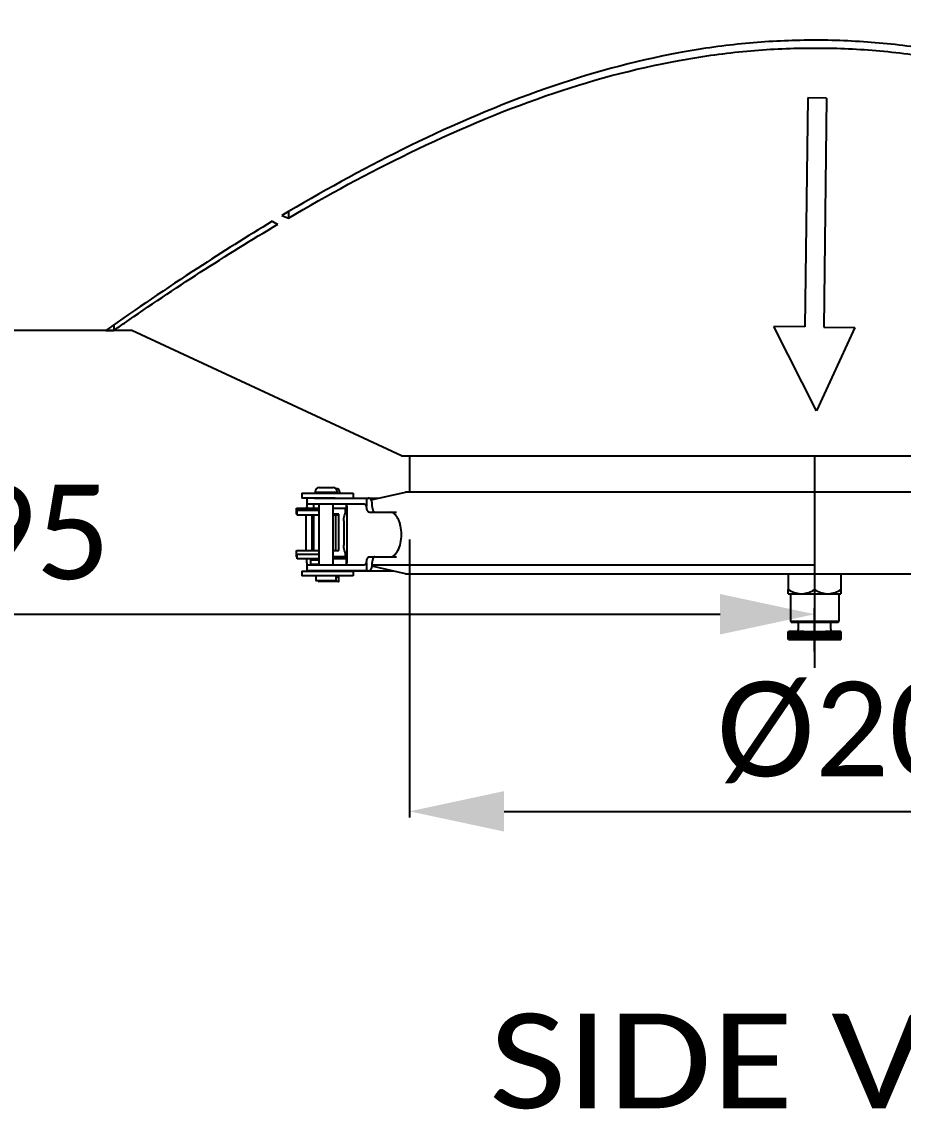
# Model space of a CAD drawing. Header units: millimetres. Extents: x 330 to 5284, y -2489 to 1657.
# Drawn here: x 2031.3 to 2248.9, y 678.4 to 946.9 of the extents above; entities that cross this region are included whole.
import ezdxf
from ezdxf.enums import TextEntityAlignment as Align

# ---------------------------------------------------------------- set-up
doc = ezdxf.new("R2010")
doc.units = ezdxf.units.MM
doc.header["$LTSCALE"] = 154
doc.header["$PDMODE"] = 3
doc.header["$PDSIZE"] = 8
doc.layers.get('0').update_dxf_attribs({"linetype": 'CONTINUOUS'})
doc.layers.get('Defpoints').update_dxf_attribs({"linetype": 'CONTINUOUS'})
doc.layers.add('02___PRT_ALL_AXES', color=7, linetype='CONTINUOUS')
doc.layers.add('03___PRT_ALL_CURVES', color=7, linetype='CONTINUOUS')
doc.styles.get("Standard").update_dxf_attribs({"font": 'calibri.ttf'})
doc.dimstyles.new('DIMSTYLE_3', dxfattribs={"dimtxt": 23.333333, "dimasz": 23.333333, "dimexe": 1.5, "dimexo": 1, "dimgap": 0.875, "dimtad": 1, "dimdsep": 46, "dimtxsty": 'Standard', "dimblk": '_FILLED', "dimblk1": '_FILLED', "dimblk2": '_FILLED', "dimcen": 0.09, "dimazin": 2, "dimtp": 0.01, "dimtm": 0.01, "dimtfac": 1, "dimtofl": 0, "dimtmove": 0, "dimatfit": 3, "dimldrblk": '_FILLED', "dimfxl": 1, "dimtolj": 1, "dimarcsym": 0})

# ---------------------------------------------------------------- blocks, each defined once
blk = doc.blocks.new('_FILLED')
at = {"color": 0, "linetype": 'ByBlock'}
blk.add_solid([(0, 0), (-1, 0.214), (-1, -0.214)], dxfattribs=at)
blk = doc.blocks.new('*D12')
at = {"color": 0, "lineweight": -2}
for p, q in [((1934.6, 994.39), (1934.6, 799.13)), ((1957.93, 800.63), (2203.72, 800.63)), ((2227.05, 791.41), (2227.05, 802.13))]:
    blk.add_line(p, q, dxfattribs=at)
at = {"layer": 'Defpoints', "color": 0}
for p in [(1934.6, 995.39), (2227.05, 800.63), (2227.05, 790.41)]:
    blk.add_point(p, dxfattribs=at)
at = {"color": 0, "linetype": 'ByBlock', "lineweight": -2, "xscale": 23.3333333333, "yscale": 23.3333333333, "zscale": 23.3333333333, "rotation": 180}
blk.add_blockref('_FILLED', (1934.6, 800.63), dxfattribs=at)
at = {"color": 0, "linetype": 'ByBlock', "lineweight": -2, "xscale": 23.3333333333, "yscale": 23.3333333333, "zscale": 23.3333333333}
blk.add_blockref('_FILLED', (2227.05, 800.63), dxfattribs=at)
at = {"color": 0, "insert": (2025.53, 832.61), "char_height": 23.3333, "attachment_point": 2, "line_spacing_factor": 0.9}
blk.add_mtext('\\A1;\\A1;295', dxfattribs=at)
blk = doc.blocks.new('*D21')
at = {"color": 0, "lineweight": -2}
for p, q in [((2127.05, 819.04), (2127.05, 750.47)), ((2327.05, 819.04), (2327.05, 750.47)), ((2150.39, 751.97), (2303.72, 751.97))]:
    blk.add_line(p, q, dxfattribs=at)
at = {"layer": 'Defpoints', "color": 0}
for p in [(2127.05, 820.04), (2327.05, 820.04), (2327.05, 751.97)]:
    blk.add_point(p, dxfattribs=at)
at = {"color": 0, "linetype": 'ByBlock', "lineweight": -2, "xscale": 23.3333333333, "yscale": 23.3333333333, "zscale": 23.3333333333, "rotation": 180}
blk.add_blockref('_FILLED', (2127.05, 751.97), dxfattribs=at)
at = {"color": 0, "linetype": 'ByBlock', "lineweight": -2, "xscale": 23.3333333333, "yscale": 23.3333333333, "zscale": 23.3333333333}
blk.add_blockref('_FILLED', (2327.05, 751.97), dxfattribs=at)
at = {"color": 0, "insert": (2242.61, 783.96), "char_height": 23.333, "attachment_point": 2, "line_spacing_factor": 0.9}
blk.add_mtext('\\A1;%%c200', dxfattribs=at)
blk = doc.blocks.new('ARROW_4_BL3', base_point=(1731.92, 1224.25))
at = {"color": 7, "linetype": 'Continuous'}
for p, q in [((1730.26, 1262.89), (1729.58, 1206.35)), ((1734.93, 1262.84), (1730.26, 1262.89)), ((1734.93, 1262.84), (1734.25, 1206.29)), ((1729.58, 1206.35), (1721.92, 1206.44)), ((1732.41, 1185.6), (1721.92, 1206.44)), ((1741.92, 1206.2), (1732.41, 1185.6)), ((1734.25, 1206.29), (1741.92, 1206.2))]:
    blk.add_line(p, q, dxfattribs=at)

msp = doc.modelspace()

# ---------------------------------------------------------------- linework, layer by layer
for p, q in [((2097.118, 899.978), (2097.118, 898.437)), ((2058.494, 870.703), (1952.604, 870.703)), ((2052.065, 870.712), (2054.037, 870.712)), ((2054.037, 872.093), (2054.037, 870.712)), ((2125.053, 839.703), (2058.494, 870.703)), ((2125.053, 839.703), (2329.053, 839.703)), ((2100.455, 830.498), (2113.09, 830.498)), ((2100.455, 830.498), (2100.455, 829.298)), ((2103.705, 830.898), (2103.705, 830.748)), ((2109.155, 830.698), (2103.755, 830.698)), ((2104.34, 830.698), (2104.34, 830.548)), ((2104.705, 831.898), (2108.205, 831.898)), ((2104.705, 830.498), (2104.705, 830.648)), ((2108.205, 830.498), (2108.205, 830.648)), ((2108.8, 831.698), (2108.84, 831.698)), ((2109.205, 830.898), (2109.205, 830.748)), ((2109.84, 830.698), (2109.84, 830.548)), ((2113.09, 830.498), (2113.09, 829.31)), ((2117.559, 828.901), (2126.031, 830.766)), ((2326.6, 830.766), (2126.031, 830.766)), ((2108.683, 829.298), (2100.455, 829.298)), ((2101.785, 827.81), (2101.785, 829.298)), ((2115.644, 827.81), (2101.785, 827.81)), ((2103.421, 826.822), (2103.421, 827.81)), ((2103.571, 829.31), (2116.832, 829.31)), ((2104.705, 812.81), (2104.705, 827.81)), ((2108.205, 812.81), (2108.205, 827.81)), ((2111.508, 826.822), (2111.508, 827.53)), ((2111.569, 827.31), (2111.569, 813.31)), ((2116.376, 829.31), (2116.376, 827.31)), ((2116.91, 829.298), (2119.364, 829.298)), ((2117.745, 828.31), (2117.745, 827.81)), ((2099.171, 826.822), (2104.705, 826.822)), ((2099.171, 825.322), (2099.171, 826.822)), ((2099.28, 825.322), (2099.171, 825.322)), ((2099.28, 826.298), (2104.705, 826.298)), ((2099.28, 825.098), (2099.28, 826.298)), ((2104.705, 825.098), (2099.28, 825.098)), ((2101.436, 824.709), (2101.436, 816.322)), ((2103.003, 816.322), (2103.003, 825.098)), ((2103.421, 816.322), (2103.421, 825.098)), ((2108.205, 826.822), (2111.569, 826.822)), ((2109.607, 825.322), (2108.205, 825.322)), ((2109.607, 825.098), (2108.205, 825.098)), ((2108.84, 816.322), (2108.84, 825.098)), ((2109.607, 816.322), (2109.607, 825.322)), ((2111.128, 826.822), (2111.128, 825.344)), ((2117.062, 825.81), (2123.844, 825.81)), ((2110.785, 823.711), (2110.785, 817.695)), ((2099.171, 816.322), (2104.705, 816.322)), ((2099.171, 814.822), (2099.171, 816.322)), ((2108.205, 816.322), (2109.607, 816.322)), ((2099.28, 814.822), (2099.171, 814.822)), ((2099.28, 815.498), (2104.705, 815.498)), ((2099.28, 814.298), (2099.28, 815.498)), ((2104.705, 814.298), (2099.28, 814.298)), ((2102.671, 812.948), (2102.671, 814.048)), ((2102.721, 814.098), (2104.705, 814.098)), ((2103.421, 814.148), (2103.421, 814.298)), ((2111.569, 814.822), (2108.205, 814.822)), ((2111.396, 814.298), (2108.205, 814.298)), ((2111.128, 816.061), (2111.128, 814.822)), ((2111.458, 813.93), (2111.451, 814.004)), ((2111.454, 814.004), (2111.454, 814.822)), ((2117.062, 814.81), (2123.844, 814.81)), ((2100.455, 811.298), (2113.074, 811.298)), ((2100.455, 811.298), (2100.455, 810.098)), ((2101.785, 812.81), (2115.644, 812.81)), ((2101.785, 811.31), (2101.785, 812.81)), ((2116.832, 811.31), (2101.785, 811.31)), ((2104.705, 812.898), (2102.721, 812.898)), ((2104.705, 811.298), (2104.705, 811.31)), ((2108.205, 811.298), (2108.205, 811.31)), ((2111.492, 813.282), (2111.491, 813.307)), ((2123.044, 811.298), (2113.09, 811.298)), ((2113.09, 811.298), (2113.09, 810.098)), ((2116.376, 813.31), (2116.376, 811.31)), ((2117.745, 812.81), (2117.745, 812.31)), ((2227.053, 812.703), (2117.745, 812.703)), ((2126.031, 810.641), (2117.745, 812.465)), ((2113.09, 810.098), (2100.455, 810.098)), ((2103.955, 808.948), (2103.955, 810.048)), ((2108.905, 808.898), (2104.005, 808.898)), ((2104.59, 808.748), (2104.59, 808.898)), ((2109.54, 808.698), (2104.64, 808.698)), ((2108.955, 808.948), (2108.955, 810.048)), ((2108.955, 809.898), (2109.54, 809.898)), ((2109.59, 808.748), (2109.59, 809.848)), ((2126.031, 810.641), (2326.594, 810.641)), ((2220.553, 810.641), (2220.553, 806.703)), ((2227.053, 810.641), (2227.053, 806.703)), ((2233.552, 810.641), (2233.552, 806.703)), ((2220.553, 805.703), (2220.553, 806.703)), ((2220.553, 805.703), (2233.552, 805.703)), ((2221.053, 805.703), (2221.053, 798.903)), ((2233.053, 805.703), (2233.053, 798.903)), ((2233.552, 806.703), (2233.552, 805.703))]:
    msp.add_line(p, q)
at = {"color": 0, "linetype": 'Continuous'}
for p, q in [((2221.053, 798.903), (2233.053, 798.903)), ((2221.253, 798.703), (2221.053, 798.903)), ((2221.253, 798.703), (2232.853, 798.703)), ((2223.053, 796.903), (2223.053, 798.703)), ((2231.053, 796.903), (2231.053, 798.703)), ((2232.853, 798.703), (2233.053, 798.903)), ((2220.555, 796.403), (2220.554, 796.403)), ((2220.554, 794.403), (2220.554, 796.403)), ((2222.114, 796.403), (2220.559, 796.403)), ((2220.559, 796.403), (2220.559, 794.403)), ((2220.575, 794.403), (2220.575, 796.403)), ((2220.59, 796.403), (2220.59, 794.403)), ((2220.621, 794.403), (2220.621, 796.403)), ((2220.646, 796.403), (2220.646, 794.403)), ((2220.693, 794.403), (2220.693, 796.403)), ((2220.727, 796.403), (2220.727, 794.403)), ((2220.789, 794.403), (2220.789, 796.403)), ((2220.833, 796.403), (2220.833, 794.403)), ((2220.911, 794.403), (2220.911, 796.403)), ((2220.964, 796.403), (2220.964, 794.403)), ((2221.056, 794.403), (2221.056, 796.403)), ((2221.119, 796.403), (2221.119, 794.403)), ((2221.226, 794.403), (2221.226, 796.403)), ((2221.298, 796.403), (2221.298, 794.403)), ((2221.407, 794.403), (2221.407, 796.403)), ((2221.418, 794.403), (2221.418, 796.403)), ((2221.499, 796.403), (2221.499, 794.403)), ((2221.604, 794.403), (2221.604, 796.403)), ((2221.633, 794.403), (2221.633, 796.403)), ((2221.722, 796.403), (2221.722, 794.403)), ((2221.823, 794.403), (2221.823, 796.403)), ((2221.869, 794.403), (2221.869, 796.403)), ((2221.966, 796.403), (2221.966, 794.403)), ((2222.062, 794.403), (2222.062, 796.403)), ((2224.376, 796.403), (2222.125, 796.403)), ((2222.125, 794.403), (2222.125, 796.403)), ((2222.23, 796.403), (2222.23, 794.403)), ((2222.321, 794.403), (2222.321, 796.403)), ((2222.401, 794.403), (2222.401, 796.403)), ((2222.513, 796.403), (2222.513, 794.403)), ((2222.599, 794.403), (2222.599, 796.403)), ((2222.695, 794.403), (2222.695, 796.403)), ((2222.814, 796.403), (2222.814, 794.403)), ((2222.894, 794.403), (2222.894, 796.403)), ((2223.007, 794.403), (2223.007, 796.403)), ((2223.132, 796.403), (2223.132, 794.403)), ((2223.205, 794.403), (2223.205, 796.403)), ((2223.334, 794.403), (2223.334, 796.403)), ((2223.465, 796.403), (2223.465, 794.403)), ((2223.532, 794.403), (2223.532, 796.403)), ((2223.676, 794.403), (2223.676, 796.403)), ((2223.812, 796.403), (2223.812, 794.403)), ((2223.873, 794.403), (2223.873, 796.403)), ((2224.031, 794.403), (2224.031, 796.403)), ((2224.173, 796.403), (2224.173, 794.403)), ((2224.226, 794.403), (2224.226, 796.403)), ((2224.399, 796.403), (2229.707, 796.403)), ((2224.399, 794.403), (2224.399, 796.403)), ((2224.544, 796.403), (2224.544, 794.403)), ((2224.59, 794.403), (2224.59, 796.403)), ((2224.777, 794.403), (2224.777, 796.403)), ((2224.926, 796.403), (2224.926, 794.403)), ((2224.964, 794.403), (2224.964, 796.403)), ((2225.163, 794.403), (2225.163, 796.403)), ((2225.316, 796.403), (2225.316, 794.403)), ((2225.347, 794.403), (2225.347, 796.403)), ((2225.558, 794.403), (2225.558, 796.403)), ((2225.712, 796.403), (2225.712, 794.403)), ((2225.736, 794.403), (2225.736, 796.403)), ((2225.958, 794.403), (2225.958, 796.403)), ((2226.114, 796.403), (2226.114, 794.403)), ((2226.13, 794.403), (2226.13, 796.403)), ((2226.362, 794.403), (2226.362, 796.403)), ((2226.52, 796.403), (2226.52, 794.403)), ((2226.528, 794.403), (2226.528, 796.403)), ((2226.769, 794.403), (2226.769, 796.403)), ((2226.928, 796.403), (2226.928, 794.403)), ((2227.178, 794.403), (2227.178, 796.403)), ((2227.336, 796.403), (2227.336, 794.403)), ((2227.578, 796.403), (2227.578, 794.403)), ((2227.586, 794.403), (2227.586, 796.403)), ((2227.743, 796.403), (2227.743, 794.403)), ((2227.976, 796.403), (2227.976, 794.403)), ((2227.991, 794.403), (2227.991, 796.403)), ((2228.148, 796.403), (2228.148, 794.403)), ((2228.37, 796.403), (2228.37, 794.403)), ((2228.393, 794.403), (2228.393, 796.403)), ((2228.548, 796.403), (2228.548, 794.403)), ((2228.759, 796.403), (2228.759, 794.403)), ((2228.79, 794.403), (2228.79, 796.403)), ((2228.942, 796.403), (2228.942, 794.403)), ((2229.141, 796.403), (2229.141, 794.403)), ((2229.18, 794.403), (2229.18, 796.403)), ((2229.329, 796.403), (2229.329, 794.403)), ((2229.515, 796.403), (2229.515, 794.403)), ((2229.561, 794.403), (2229.561, 796.403)), ((2229.707, 796.403), (2229.707, 794.403)), ((2231.981, 796.403), (2229.729, 796.403)), ((2229.88, 796.403), (2229.88, 794.403)), ((2229.933, 794.403), (2229.933, 796.403)), ((2230.074, 796.403), (2230.074, 794.403)), ((2230.233, 796.403), (2230.233, 794.403)), ((2230.293, 794.403), (2230.293, 796.403)), ((2230.429, 796.403), (2230.429, 794.403)), ((2230.574, 796.403), (2230.574, 794.403)), ((2230.641, 794.403), (2230.641, 796.403)), ((2230.772, 796.403), (2230.772, 794.403)), ((2230.9, 796.403), (2230.9, 794.403)), ((2230.974, 794.403), (2230.974, 796.403)), ((2231.099, 796.403), (2231.099, 794.403)), ((2231.212, 796.403), (2231.212, 794.403)), ((2231.292, 794.403), (2231.292, 796.403)), ((2231.41, 796.403), (2231.41, 794.403)), ((2231.507, 796.403), (2231.507, 794.403)), ((2231.593, 794.403), (2231.593, 796.403)), ((2231.705, 796.403), (2231.705, 794.403)), ((2231.785, 796.403), (2231.785, 794.403)), ((2231.876, 794.403), (2231.876, 796.403)), ((2231.981, 796.403), (2231.981, 794.403)), ((2233.547, 796.403), (2231.991, 796.403)), ((2232.044, 796.403), (2232.044, 794.403)), ((2232.14, 794.403), (2232.14, 796.403)), ((2232.237, 796.403), (2232.237, 794.403)), ((2232.283, 796.403), (2232.283, 794.403)), ((2232.384, 794.403), (2232.384, 796.403)), ((2232.473, 796.403), (2232.473, 794.403)), ((2232.501, 796.403), (2232.501, 794.403)), ((2232.607, 794.403), (2232.607, 796.403)), ((2232.688, 796.403), (2232.688, 794.403)), ((2232.698, 796.403), (2232.698, 794.403)), ((2232.808, 794.403), (2232.808, 796.403)), ((2232.88, 796.403), (2232.88, 794.403)), ((2232.986, 794.403), (2232.986, 796.403)), ((2233.049, 796.403), (2233.049, 794.403)), ((2233.141, 794.403), (2233.141, 796.403)), ((2233.195, 796.403), (2233.195, 794.403)), ((2233.272, 794.403), (2233.272, 796.403)), ((2233.316, 796.403), (2233.316, 794.403)), ((2233.379, 794.403), (2233.379, 796.403)), ((2233.413, 796.403), (2233.413, 794.403)), ((2233.46, 794.403), (2233.46, 796.403)), ((2233.485, 796.403), (2233.485, 794.403)), ((2233.516, 794.403), (2233.516, 796.403)), ((2233.531, 796.403), (2233.531, 794.403)), ((2233.547, 794.403), (2233.547, 796.403)), ((2233.552, 796.403), (2233.552, 794.403)), ((2220.559, 794.403), (2222.114, 794.403)), ((2222.125, 794.403), (2224.376, 794.403)), ((2224.399, 794.403), (2229.707, 794.403)), ((2229.729, 794.403), (2231.981, 794.403)), ((2231.991, 794.403), (2233.547, 794.403)), ((2233.55, 794.403), (2233.552, 794.403))]:
    msp.add_line(p, q, dxfattribs=at)
for points in [[(2101.661, 828.105), (2101.652, 827.526), (2101.626, 826.822)], [(2101.785, 828.628), (2101.781, 828.623), (2101.678, 828.305), (2101.66, 828.105)], [(2101.598, 814.284), (2101.619, 813.929), (2101.637, 813.538), (2101.651, 813.12), (2101.659, 812.681), (2101.661, 812.491)], [(2101.66, 812.491), (2101.678, 812.291), (2101.781, 811.973), (2101.785, 811.968)]]:
    msp.add_lwpolyline(points)
for centre, radius, start, end in [((2225.748, -1600.564), 2542.881, 89.914207, 90.029544), ((2227.284, 977.947), 37.614, 266.3195, 273.55916), ((2367.062, 442.562), 531.141, 120.53795, 120.74587), ((2204.129, 1110.073), 239.686, 242.41846, 242.78997), ((2237.29, 1266.649), 393.99, 248.91099, 249.15892), ((2104.705, 830.898), 1, 90, 180), ((2103.755, 830.748), 0.05, 180, 269.86695), ((2104.39, 830.548), 0.05, 180, 247.39605), ((2104.655, 830.648), 0.05, 0, 89.89156), ((2108.205, 830.898), 1, 0, 90), ((2108.255, 830.648), 0.05, 90.1087, 180), ((2108.84, 830.698), 1, 0, 90), ((2109.155, 830.748), 0.05, 270.13966, 0), ((2109.79, 830.548), 0.05, 292.59825, 0), ((2086.944, 828.162), 24.563, 358.01454, 358.55523), ((2102.721, 814.048), 0.05, 90.14075, 180), ((2103.371, 814.148), 0.05, 270.10966, 0), ((2102.721, 812.948), 0.05, 180, 269.85925), ((2087.373, 812.473), 24.133, 1.41989, 1.92025), ((2104.005, 810.048), 0.05, 90.13726, 180), ((2104.005, 808.948), 0.05, 180, 269.86274), ((2104.64, 808.748), 0.05, 180, 269.8631), ((2108.905, 810.048), 0.05, 0, 89.8571), ((2108.905, 808.948), 0.05, 270.1369, 0), ((2109.54, 809.848), 0.05, 0, 89.86274), ((2109.54, 808.748), 0.05, 270.13726, 0)]:
    msp.add_arc(centre, radius, start, end)
for centre, start, end in [((2222.553, 796.903), 275.20374, 0), ((2231.553, 796.903), 180, 264.7831)]:
    msp.add_arc(centre, 0.5, start, end, dxfattribs=at)
for points, knots in [([(2224.437, 942.317), (2219.287, 942.242), (2208.887, 941.637), (2187.404, 938.541), (2159.67, 930.886), (2127.643, 917.116), (2106.999, 905.82), (2097.184, 900.03)], [0, 0, 0, 0, 0.1139664, 0.230205, 0.4798081, 0.7478272, 1, 1, 1, 1]), ([(2356.922, 900.03), (2347.095, 905.827), (2326.428, 917.135), (2294.365, 930.914), (2266.587, 938.568), (2245.028, 941.659), (2234.56, 942.254), (2229.364, 942.321)], [0, 0, 0, 0, 0.2519047, 0.5196013, 0.7688639, 0.8852699, 1, 1, 1, 1]), ([(2097.118, 898.437), (2106.879, 904.158), (2127.505, 915.37), (2159.605, 929.076), (2187.525, 936.704), (2209.196, 939.766), (2219.683, 940.348), (2224.869, 940.411)], [0, 0, 0, 0, 0.2496741, 0.5175184, 0.7685679, 0.8855447, 1, 1, 1, 1]), ([(2229.619, 940.405), (2234.786, 940.332), (2245.25, 939.731), (2266.867, 936.64), (2294.71, 928.996), (2326.704, 915.315), (2347.261, 904.138), (2356.988, 898.437)], [0, 0, 0, 0, 0.1143672, 0.2315988, 0.482754, 0.7504979, 1, 1, 1, 1]), ([(2093.152, 897.627), (2086.952, 893.896), (2073.086, 885.177), (2059.542, 875.966), (2052.065, 870.712)], [0, 0, 0, 0, 0.4419191, 1, 1, 1, 1]), ([(2054.037, 870.712), (2054.902, 871.313), (2068.123, 880.462), (2081.613, 889.243), (2094.532, 896.912)], [0, 0, 0, 0, 0.0655305, 1, 1, 1, 1]), ([(2101.773, 826.822), (2101.779, 826.842), (2101.802, 826.926), (2101.817, 827.012), (2101.826, 827.078)], [0, 0, 0, 0, 0.2372767, 1, 1, 1, 1]), ([(2111.569, 827.31), (2111.569, 827.44), (2111.451, 827.709), (2111.18, 827.809), (2111.05, 827.81)], [0, 0, 0, 0, 0.5000817, 1, 1, 1, 1]), ([(2111.492, 827.311), (2111.491, 827.266), (2111.484, 827.1), (2111.476, 826.934), (2111.468, 826.814)], [0, 0, 0, 0, 0.2734187, 1, 1, 1, 1]), ([(2116.376, 827.31), (2116.376, 827.399), (2116.299, 827.57), (2116.094, 827.716), (2115.872, 827.794), (2115.72, 827.81), (2115.644, 827.81)], [0, 0, 0, 0, 0.2779845, 0.528642, 0.7665897, 1, 1, 1, 1]), ([(2117.062, 825.81), (2117.015, 825.81), (2116.909, 825.843), (2116.779, 825.969), (2116.663, 826.158), (2116.563, 826.407), (2116.482, 826.708), (2116.399, 827.179), (2116.376, 827.554), (2116.376, 827.81)], [0, 0, 0, 0, 0.063243, 0.1403452, 0.2384544, 0.3587793, 0.4993706, 0.6565342, 1, 1, 1, 1]), ([(2117.745, 828.31), (2117.745, 828.439), (2117.699, 828.698), (2117.499, 829.031), (2117.195, 829.255), (2116.951, 829.31), (2116.832, 829.31)], [0, 0, 0, 0, 0.2608413, 0.5154362, 0.7609487, 1, 1, 1, 1]), ([(2117.745, 827.81), (2117.745, 827.554), (2117.768, 827.179), (2117.851, 826.708), (2117.933, 826.407), (2118.032, 826.158), (2118.148, 825.969), (2118.278, 825.843), (2118.383, 825.81), (2118.43, 825.81)], [0, 0, 0, 0, 0.3436229, 0.500811, 0.6414562, 0.7617877, 0.8598265, 0.9368676, 1, 1, 1, 1]), ([(2122.276, 814.81), (2122.447, 814.81), (2122.814, 814.889), (2123.319, 815.211), (2123.787, 815.715), (2124.382, 816.671), (2124.9, 818.227), (2125.115, 820.309), (2124.932, 822.096), (2124.561, 823.404), (2124.207, 824.23), (2123.788, 824.905), (2123.319, 825.409), (2122.814, 825.73), (2122.447, 825.81), (2122.276, 825.81)], [0, 0, 0, 0, 0.0387291, 0.0823988, 0.1335621, 0.193195, 0.3360169, 0.4998495, 0.6636866, 0.7388728, 0.8068035, 0.8664454, 0.9175997, 0.9612703, 1, 1, 1, 1]), ([(2111.396, 814.298), (2111.398, 814.298), (2111.41, 814.29), (2111.411, 814.276), (2111.415, 814.265)], [0, 0, 0, 0, 0.1267, 1, 1, 1, 1]), ([(2111.415, 814.265), (2111.418, 814.251), (2111.436, 814.165), (2111.444, 814.077), (2111.451, 814.004)], [0, 0, 0, 0, 0.162191, 1, 1, 1, 1]), ([(2111.491, 813.307), (2111.489, 813.367), (2111.481, 813.574), (2111.47, 813.782), (2111.458, 813.93)], [0, 0, 0, 0, 0.2851186, 1, 1, 1, 1]), ([(2116.376, 812.81), (2116.376, 813.066), (2116.399, 813.44), (2116.482, 813.911), (2116.563, 814.212), (2116.663, 814.461), (2116.779, 814.65), (2116.909, 814.776), (2117.015, 814.81), (2117.062, 814.81)], [0, 0, 0, 0, 0.343468, 0.5006013, 0.6412166, 0.7615494, 0.8596271, 0.9367502, 1, 1, 1, 1]), ([(2118.43, 814.81), (2118.383, 814.81), (2118.278, 814.776), (2118.147, 814.65), (2118.032, 814.461), (2117.933, 814.212), (2117.851, 813.911), (2117.768, 813.44), (2117.745, 813.066), (2117.745, 812.81)], [0, 0, 0, 0, 0.0631255, 0.1401457, 0.2382161, 0.3585398, 0.4991609, 0.6563792, 1, 1, 1, 1]), ([(2111.05, 812.81), (2111.18, 812.81), (2111.451, 812.91), (2111.569, 813.18), (2111.569, 813.31)], [0, 0, 0, 0, 0.4998917, 1, 1, 1, 1]), ([(2115.644, 812.81), (2115.72, 812.81), (2115.872, 812.826), (2116.094, 812.903), (2116.299, 813.049), (2116.376, 813.22), (2116.376, 813.31)], [0, 0, 0, 0, 0.2334105, 0.4713582, 0.7220113, 1, 1, 1, 1]), ([(2116.832, 811.31), (2116.951, 811.31), (2117.195, 811.364), (2117.602, 811.662), (2117.745, 812.057), (2117.745, 812.31)], [0, 0, 0, 0, 0.2410645, 0.4887243, 1, 1, 1, 1]), ([(2220.553, 806.703), (2221.018, 806.434), (2221.978, 805.963), (2223.034, 805.729), (2223.56, 805.703)], [0, 0, 0, 0, 0.5048361, 1, 1, 1, 1]), ([(2224.046, 805.703), (2224.572, 805.729), (2225.628, 805.962), (2226.588, 806.434), (2227.053, 806.703)], [0, 0, 0, 0, 0.4951633, 1, 1, 1, 1]), ([(2227.053, 806.703), (2227.518, 806.434), (2228.478, 805.963), (2229.534, 805.729), (2230.06, 805.703)], [0, 0, 0, 0, 0.5048356, 1, 1, 1, 1]), ([(2230.545, 805.703), (2231.071, 805.729), (2232.127, 805.962), (2233.087, 806.434), (2233.552, 806.703)], [0, 0, 0, 0, 0.4951638, 1, 1, 1, 1])]:
    msp.add_open_spline(points, degree=3, knots=knots)
for points in [[(2101.467, 825.098), (2101.449, 824.969), (2101.436, 824.839), (2101.436, 824.709)], [(2110.785, 823.711), (2110.785, 824.595), (2111.061, 825.512), (2111.548, 826.249)], [(2111.552, 815.152), (2111.062, 815.889), (2110.785, 816.809), (2110.785, 817.695)]]:
    msp.add_open_spline(points, degree=3)
at = {"layer": '02___PRT_ALL_AXES'}
for p, q in [((2127.053, 839.703), (2127.053, 830.766)), ((2227.053, 839.641), (2227.053, 787.37))]:
    msp.add_line(p, q, dxfattribs=at)
at = {"layer": '03___PRT_ALL_CURVES'}
msp.add_line((2125.053, 839.703), (2329.053, 839.703), dxfattribs=at)

# ---------------------------------------------------------------- block references
msp.add_blockref('ARROW_4_BL3', (2226.995, 889.478))

# ---------------------------------------------------------------- texts
at = {"color": 0, "linetype": 'Continuous', "width": 1.125894}
msp.add_text('SIDE VIEW', height=23.3333, dxfattribs=at).set_placement((2146.702, 678.675), (2322.111, 678.675), align=Align.FIT)

# ---------------------------------------------------------------- dimensions: what is measured, and where the dimension line sits
dim = msp.add_linear_dim(base=(2227.053, 800.629), p1=(1934.599, 995.389), p2=(2227.053, 790.41), text='\\A1;295', dimstyle='DIMSTYLE_3', override={"dimtxsty": 'Standard'})
dim.commit()
dim.dimension.update_dxf_attribs({"geometry": '*D12', "text_midpoint": (2025.535, 800.629), "dimtype": 160})
dim = msp.add_linear_dim(base=(2327.053, 751.972), p1=(2127.053, 820.037), p2=(2327.053, 820.037), text='%%c<>', dimstyle='DIMSTYLE_3')
dim.commit()
dim.dimension.update_dxf_attribs({"geometry": '*D21', "text_midpoint": (2242.608, 751.972), "dimtype": 160})

doc.saveas('drawing.dxf')
